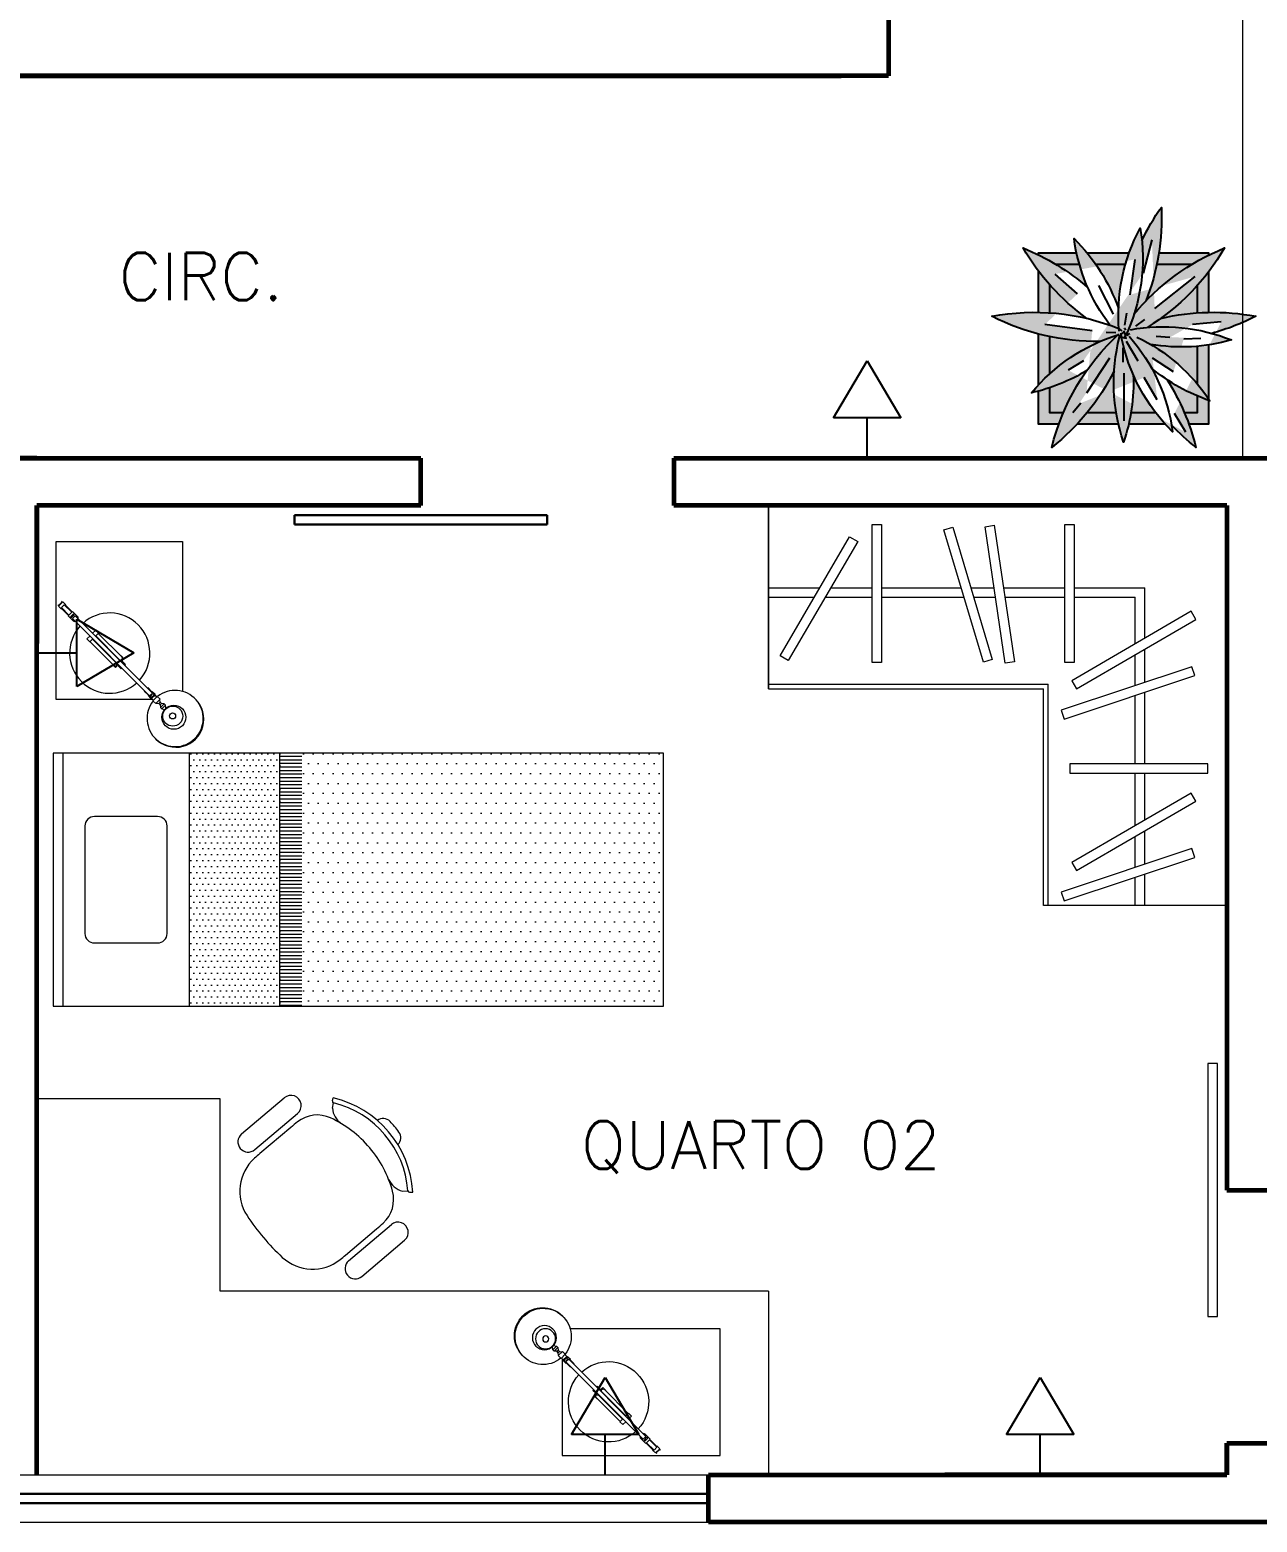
# Model space of a CAD drawing. Header units: millimetres. Extents: x 1127 to 14330, y -137 to 7568.
# Drawn here: x 12703.4 to 13091.7, y 6438 to 6910 of the extents above; entities that cross this region are included whole.
import ezdxf

# ---------------------------------------------------------------- set-up
doc = ezdxf.new("R2010")
doc.units = ezdxf.units.MM
doc.header["$LTSCALE"] = 0.01
for name, color, linetype, lineweight in [('0.05', 8, 'Continuous', 5), ('0.13', 6, 'Continuous', 13), ('0.60', 4, 'Continuous', 60)]:
    doc.layers.add(name, color=color, linetype=linetype, lineweight=lineweight)
doc.layers.add('HAC_MOB', color=61, linetype='Continuous')
doc.layers.add('mob', color=8, linetype='Continuous')
doc.styles.add('ROMANS', font='romans.shx')

# ---------------------------------------------------------------- blocks, each defined once
blk = doc.blocks.new('-Vaso com Planta 2')
at = {"layer": 'HAC_MOB'}
h = blk.add_hatch(color=69, dxfattribs=at)
h.set_gradient(color1=(63, 82, 30), color2=(145, 188, 73), rotation=45, one_color=1, tint=0.5099999904632568, name='SPHERICAL')
edge = h.paths.add_edge_path()
edge.add_arc((35.17119609457836, -32.06658941321052), 48.17220643455406, 170.1627773940563, 172.3063946179952)
edge.add_arc((-46.3090265244748, 8.763623879463239), 48.17220643455184, 314.462174300579, 336.3143918677477)
edge.add_arc((45.93201209779056, -12.68163727298383), 48.17220643455387, 177.5090622444841, 198.922110158707)
edge.add_arc((-45.20597666417257, -12.68163727298406), 48.17220643455172, 341.0778898412924, 363.7435936797584)
edge.add_arc((56.6569886128342, 17.52153105331422), 60.21525804319187, 206.7022053069532, 231.6493828859767)
edge.add_arc((-39.18070516357977, -44.06961487859235), 60.21525804318912, 13.80516256856533, 35.12211885423248)
edge.add_arc((35.15677788394805, 31.69849869685572), 48.17220643455393, 238.6173145365618, 257.383539200519)
edge.add_arc((-12.51499184563977, -45.97733645426956), 48.17220643455175, 39.5393188831023, 66.66289186499553)
edge.add_arc((7.642803073843993, 58.45956652900304), 60.21525804319206, 268.9772139295533, 297.1039283405261)
edge.add_arc((23.85566323785872, -54.30335277911422), 60.21525804318931, 79.2597080231102, 103.2620022773311)
edge.add_arc((-25.20598797252035, 53.12667812755967), 60.21525804319242, 305.8289068135727, 329.831201067791)
edge.add_arc((49.39737479117184, -32.97019214039187), 60.2152580431891, 111.9869807503836, 131.128396352974)
edge.add_arc((-34.30490056754627, 31.78012559021704), 48.17220643455414, 336.2594456596556, 352.3063946179897)
edge.add_arc((47.17532205150633, -9.05008770246127), 48.17220643455184, 134.4621743005791, 160.6985098594097)
edge.add_arc((-46.43460243089908, 5.264794322472198), 48.17220643455406, 1.912792926779838, 28.30639461799353)
edge.add_arc((43.48367959475934, 20.12533109373112), 48.17220643455185, 170.4621743005791, 174.4001101168414)
edge.add_arc((-58.75188738676377, -1.214703573215274), 60.21525804319263, 25.62381711756805, 35.28574652234347)
edge.add_arc((50.55593742131214, 30.88096967590195), 60.21525804318962, 177.4415262049289, 201.443820459147)
edge.add_arc((-48.79840971461044, -32.97019214039551), 60.21525804319187, 44.01072499540282, 68.01301924961848)
edge.add_arc((25.80495304908061, 53.12667812755285), 60.21525804318905, 210.1687989322036, 234.1710931864173)
edge.add_arc((-23.25669816129812, -54.30335277911718), 60.21525804319229, 76.73799772268002, 100.740291976889)
edge.add_arc((-7.043837997284754, 58.45956652900054), 60.21525804318911, 242.8960716594742, 254.7473519750315)
edge.add_arc((-10.07769631629401, -46.07311657539935), 48.17220643455386, 105.4183765805946, 111.9405243326792)
edge.add_arc((-14.87674037227794, 44.93843308575356), 48.17220643455182, 254.0963040152654, 279.6725455820065)
edge.add_arc((17.78780098129903, -43.98370265025528), 48.17220643455359, 120.6679289556755, 146.5172913213196)
edge.add_arc((-37.8135289159552, 28.22865854388033), 48.17220643455136, 288.6730710039049, 303.6900085778709)
edge.add_arc((39.77967024014367, -44.06961487859417), 60.21525804319248, 147.654529463977, 166.1948374314339)
edge.add_arc((-56.05802353626893, 17.52153105331422), 60.21525804318935, 308.3506171140198, 316.6199489180912)
edge = h.paths.add_edge_path(flags=16)
edge.add_line((-7.110420870164262, 25.00623330930898), (-4.777998805341895, 16.22998030387384))
edge.add_line((10.97299793326999, -6.900534029265145), (14.95183592270973, -9.368855089146791))
edge.add_line((-16.05565880742836, -25.68720067449954), (-13.03723025295255, -20.75055834588943))
edge.add_line((-25.38534776561494, 3.384137575692193), (-17.83927602997653, 2.698492871644021))
edge.add_line((-11.80241857157603, -0.7297310662906966), (-8.235184475928463, -0.4554731011326112))
edge.add_line((-20.03449679686798, -1.003989031448782), (-15.50685361570538, -1.141117805180784))
edge.add_line((-12.76282765709107, -9.78024203688392), (-7.274775390413424, -6.214889116369932))
edge.add_line((-8.509587071789952, -17.18520563422248), (-5.079554623521858, -11.28866042755931))
edge.add_line((11.65900477237244, -18.00797932084993), (13.71702424133321, -20.61342936331062))
edge.add_line((4.112933036734034, -6.214889116369932), (10.14979014568564, -15.4025290695422))
edge.add_line((8.64057586844774, 1.052945289542549), (21.12589467904093, 2.698492871644021))
edge.add_line((12.48221255995679, 10.78910117303099), (18.3818687204265, 16.00000146679918))
edge.add_line((-2.609930911320134, 19.83961214362398), (-1.23791793201292, 10.5148432078729))
edge.add_line((-18.38808122169939, 15.31435655390396), (-7.823580582136287, 6.949490496205954))
h = blk.add_hatch(color=35, dxfattribs=at)
h.set_gradient(color1=(160, 120, 75), color2=(204, 178, 147), rotation=45, one_color=1, tint=0.6899999976158142, name='CYLINDER')
h.paths.add_polyline_path([(9.960117023116936, -20.49530054719685), (2.328307163505997, -20.49530054719685, -0.01587286641628087), (1.73682000757492, -23.49530054719685), (12.57187971353028, -23.49530054719685, -0.01651859428475026)])
h.paths.add_polyline_path([(22.89886710469682, -14.88803472323457, -0.01625084435887932), (19.89886710469682, -13.99348781528533), (19.89886710469693, -20.49530054719685), (16.22803967884056, -20.49530054719685, -0.01339045075055758), (17.41059179099454, -23.49530054719685), (22.89886710469682, -23.49530054719685)])
h.paths.add_polyline_path([(22.89886710469682, 0.2089887507979711, -0.01279595414184617), (19.89886710469682, -0.4952144109668097), (19.89886710469682, -10.34163496375913, -0.02195398671515436), (22.89886710469682, -13.32124870606026)])
h.paths.add_polyline_path([(22.89886710469682, 16.90789544221525, -0.01970027835768532), (19.89886710469682, 13.23395511105559), (19.89886710469682, 5.781762395681653, -0.01246763892944076), (22.89886710469682, 5.904303232123084)])
h.paths.add_polyline_path([(22.89886710469682, 21.10111625507466), (22.89886710469671, 21.50469945280292), (12.75864254671444, 21.50469945280315, -0.01606090528611502), (12.00195134060436, 18.50469945280315), (18.15296990523029, 18.50469945280315, -0.02247120566660165)])
h.paths.add_polyline_path([(9.933323519344412, 21.50469945280315), (-1.082348306862855, 21.50469945280315, -0.01635879188078331), (-0.1175819641943008, 18.50469945280315), (7.662094170186265, 18.50469945280315, -0.01953518522282756)])
h.paths.add_polyline_path([(-8.924839792097714, 21.50469945280315), (-22.10113289530318, 21.50469945280315), (-22.10113289530318, 21.00325236374442, -0.02155091468457088), (-17.55400482866901, 18.50469945280315), (-8.373726047714285, 18.50469945280315, -0.01266576966333934)])
h.paths.add_polyline_path([(-19.10113289530318, 13.01033798586695, -0.01957534826432658), (-22.10113289530318, 16.64539209351688), (-22.10113289530318, 5.900816263601655, -0.01246939092386405), (-19.10113289530318, 5.768342540128515)])
h.paths.add_polyline_path([(-19.10113289530318, -3.048189847981575, -0.01568421552691119), (-22.10113289530318, -2.688971057725894), (-22.10113289530318, -16.97565890471014, -0.02585006117328036), (-19.10113289530318, -13.00357950297098)])
h.paths.add_polyline_path([(-19.10113289530318, -16.16061615102012, -0.01667556259200517), (-22.10113289530318, -17.30904104737328), (-22.10113289530318, -23.49530054719708), (-16.81162671443315, -23.49530054719685, -0.01339045075055683), (-15.62907460227916, -20.49530054719685), (-19.10113289530318, -20.49530054719685)])
h.paths.add_polyline_path([(-1.602271729889821, -20.49530054719685), (-8.040543223354916, -20.49530054719685, -0.02024978153322399), (-10.53301126832685, -23.49530054719685), (-1.010784573958631, -23.49530054719685, -0.01587286641628025)])
h = blk.add_hatch(color=254, dxfattribs=at)
h.set_gradient(color1=(223, 210, 179), rotation=45, one_color=1, tint=1, name='SPHERICAL')
h.paths.add_polyline_path([(-11.09243779171902, -11.85306749060214, -0.04729894319805524), (-19.10113289530318, -16.16061615102012), (-19.10113289530329, -20.49530054719685), (-15.62907460227905, -20.49530054719685, -0.04059053889072829)])
h.paths.add_polyline_path([(-2.194676813417914, -10.58800712011089, -0.0599137543070544), (-8.040543223354803, -20.49530054719685), (-1.602271729889708, -20.49530054719685, -0.05164524310535625)])
h.paths.add_polyline_path([(2.863441352557516, -9.536398918591203, -0.05712716609701645), (2.328307163505997, -20.49530054719685), (9.960117023116823, -20.49530054719685, -0.0543659337079944)])
h.paths.add_polyline_path([(19.89886710469682, -13.99348781528533, -0.05642075709359294), (10.07102099827068, -9.42650919671155, -0.05273247911833697), (16.22803967884056, -20.49530054719685), (19.89886710469693, -20.49530054719685)])
h.paths.add_polyline_path([(19.89886710469682, -0.4952144109668097, -0.05576286716593659), (6.567958524182131, -1.746097742743586, -0.08288366363922746), (19.89886710469682, -10.34163496375913)])
h.paths.add_polyline_path([(19.89886710469682, 13.23395511105559, -0.05538403219690463), (10.04202480021752, 4.30603805820806, -0.04145055704132513), (19.89886710469682, 5.781762395681653)])
h.paths.add_polyline_path([(18.15296990523052, 18.50469945280315), (12.00195134060436, 18.50469945280315, -0.03380162191990706), (9.790870797107686, 12.38619817647532, -0.04309850341385966)])
h.paths.add_polyline_path([(7.662094170186265, 18.50469945280315), (-0.1175819641943008, 18.50469945280315, -0.06133782136310196), (1.710761881023927, 6.872702294195733, -0.06812377146148993)])
h.paths.add_polyline_path([(-8.373726047714285, 18.50469945280315), (-17.55400482866901, 18.50469945280315, -0.06437011822700912), (-5.491008604834064, 8.866948181633234, -0.0418384264150445)])
h.paths.add_polyline_path([(-19.10113289530318, 13.01033798586695), (-19.10113289530318, 5.768342540128515, -0.04062204101917388), (-9.4430597236626, 4.306038058209651, -0.0541381432659002)])
h.paths.add_polyline_path([(-6.782988802164596, -2.54896164478896, -0.06424419705751833), (-19.10113289530318, -3.048189847981575), (-19.10113289530318, -13.00357950297098, -0.08444607220572138)])
for p, q in [((-7.110420870164035, 25.00623330930898), (-4.777998805341667, 16.22998030387384)), ((-2.609930911319907, 19.83961214362398), (-1.237917932012692, 10.5148432078729)), ((12.48221255995702, 10.78910117303099), (18.38186872042672, 16.00000146679918)), ((-18.38808122169917, 15.31435655390396), (-7.82358058213606, 6.949490496205954)), ((3.015322303839639, 5.441071896683752), (6.856958995348691, 12.98316447660136)), ((-5.10670400190304, 4.048782289706423), (-2.817158958884988, 2.268964214798416)), ((-0.4004173378951918, 5.701470561791666), (0.1083707212357012, 2.523223820443945)), ((-25.38534776561471, 3.384137575692193), (-17.8392760299763, 2.698492871644021)), ((2.39791541480497, 0.4891459310431401), (4.941854312664077, 0.6162759427131732)), ((8.640575868447968, 1.052945289542549), (21.12589467904115, 2.698492871644021)), ((-20.03449679686776, -1.003989031448782), (-15.50685361570515, -1.141117805180784)), ((-11.8024185715758, -0.7297310662906966), (-8.235184475928236, -0.4554731011326112)), ((-3.453143595987513, -7.011516194751721), (-0.4004173378951918, -1.799191564003422)), ((0.5154008889813895, -7.214923879268326), (0.5154008889813895, -3.451879877857891)), ((-12.76282765709084, -9.78024203688392), (-7.274775390413197, -6.214889116369932)), ((4.112933036734262, -6.214889116369932), (10.14979014568587, -15.4025290695422)), ((10.97299793327022, -6.900534029265145), (14.95183592270996, -9.368855089146791)), ((-8.509587071789724, -17.18520563422248), (-5.079554623521631, -11.28866042755931)), ((0.3404687623636846, -10.0984094708208), (0.3404687623636846, -22.71427336192801)), ((11.65900477237267, -18.00797932084993), (13.71702424133343, -20.61342936331039)), ((-16.05565880742813, -25.68720067449954), (-13.03723025295233, -20.75055834588943))]:
    blk.add_line(p, q)
for points in [[(-4.458629200840733, 24.82602254502103, 0.04218311379609217), (-9.599297155500494, 33.56891577218653, 0.1051143564346182), (-5.491008604831904, 8.866948181627322)], [(1.545897574823584, 0.9714166341991586, 0.1468633893171158), (-4.022614730745431, 28.10740301971441, 0.1531506094249429), (-0.07117403975530578, -0.4546639900656828, 0.09269404503077638)], [(3.974161521346332, 2.535042612594452, 0.130259398450341), (13.43366676322569, 25.33104333157985, 0.1149803262768658), (1.710761881023359, 6.872702294194141)], [(-2.37715822745497, 5.382704902389378, 0.1247770415179055), (-26.2540639317217, 22.86554708126914, 0.1232053462817831), (-5.868821585527485, 1.914869903239151)], [(10.04202480021775, 4.306038058208287, 0.1051143564346185), (26.85302900828253, 22.86554708126937, 0.08371492654709761), (9.790870797114394, 12.38619817648123)], [(-9.44305972366783, 4.306038058210788, 0.1051143564345778), (-34.47826732211138, 4.857053632412089, 0.05175710699498946), (-22.88501539090851, 0.3653809336108225)], [(6.567958524182473, -1.746097742743586, 0.123345830469003), (35.07723239867266, 4.857053632412089, 0.1424529136769), (1.601693398973794, 1.648752879367294)], [(-1.475878196248459, 1.324881249434384, 0.1415494461737968), (-28.07694894483961, -1.389916403667485, 0.1120630032884884), (-6.782988802166642, -2.548961644789415, 0.1120630032884884)], [(0.2436736308266063, 1.811857302493308, 0.00301331346603542), (-0.171981338274577, 1.216884864229996)], [(1.645850120964838, 1.736980389233622, 0.005470489169047021), (0.8534186641426231, 1.041914065382116)], [(2.863441352557516, -9.536398918591203, 0.1092845718478504), (19.29510166536193, -29.70099222671047, 0.147252160642847), (1.645525251426648, 0.1920639339953141, 0.1104440187468232)], [(10.07102099827466, -9.426509196713823, 0.0820665987128376), (24.63483072312727, -15.310544057897, 0.1454935536075506), (1.849022847736251, 0.003491666389209058)], [(-3.156491991007329, -0.6028535960535919, 0.1349654770065821), (-22.39034116503046, -17.4078044256878, 0.09217729040475683), (-7.017438816978824, -8.814050690040176)], [(-1.122259720969964, -0.3909435991463397, 0.1468633893171154), (-12.56737123619371, -25.61750715457788, 0.151657340801484), (0.9711483900936173, -0.4638640138323353, 0.09298911204818722)], [(-2.194676813418141, -10.58800712011725, 0.09370487310911767), (0.3630177168081445, -28.30304002303296, 0.1468633893171259), (1.432338400455137, -0.6222409072615847)], [(-11.09243779171777, -11.85306749060032, 0.0810742921813098), (-18.69613658880064, -29.7009922267107, 0.03609743309921566), (-12.29273981998153, -23.83638526799928)]]:
    blk.add_lwpolyline(points, format="xyb")
for points in [[(-22.10113289530318, 21.00325236374442), (-22.10113289530318, 21.50469945280315), (-8.924839792097828, 21.50469945280315)], [(-1.082348306862855, 21.50469945280315), (9.933323519344412, 21.50469945280315)], [(12.75864254671444, 21.50469945280315), (22.89886710469682, 21.50469945280315), (22.89886710469682, 21.10111625507466)], [(-22.10113289530318, 5.900816263601655), (-22.10113289530318, 16.6453920935171)], [(-17.55400482866912, 18.50469945280315), (-8.373726047714399, 18.50469945280315)], [(-0.1175819641943008, 18.50469945280315), (7.662094170186151, 18.50469945280315)], [(12.00195134060436, 18.50469945280315), (18.15296990523018, 18.50469945280315)], [(22.89886710469682, 16.90789544221525), (22.89886710469682, 5.904303232122857)], [(-19.10113289530318, 5.768342540128515), (-19.10113289530318, 13.01033798586695)], [(19.89886710469682, 13.23395511105559), (19.89886710469682, 5.781762395681653)], [(-1.236075637788986, 0.2506657653591446), (-0.6269947165413896, 0.07161867076138151), (-0.8777927429374586, -0.2148562211311855)], [(0.1253990131980345, -0.1074282149891133), (-0.1253990131980345, 0.1074282149891133), (0.1970555921683399, 0.8594250933722378), (0.6628230060265423, 0.3580937715012169), (1.164419058818794, 0.143237550369804), (0.9136210324226113, -0.6445688722408249), (-0.304540460623798, -0.8952346375997422), (0.01791414474257635, -0.286475100739608)], [(22.89886710469682, 0.2089887507979711), (22.89886710469682, -13.32124870606026)], [(-22.10113289530318, -16.97565890471014), (-22.10113289530318, -2.688971057725894)], [(-19.10113289530318, -13.00357950297098), (-19.10113289530318, -3.048189847981575)], [(1.128590769333641, -0.7878064226106289), (1.451045025251119, -0.4297126511096394), (1.415216735765966, -0.1074282149891133)], [(19.89886710469682, -0.4952144109670371), (19.89886710469682, -10.34163496375913)], [(19.89886710469682, -13.99348781528533), (19.89886710469682, -20.49530054719685), (16.22803967884056, -20.49530054719685)], [(22.89886710469682, -14.88803472323457), (22.89886710469682, -23.49530054719685), (17.41059179099454, -23.49530054719685)], [(-16.81162671443315, -23.49530054719685), (-22.10113289530318, -23.49530054719685), (-22.10113289530318, -17.30904104737306)], [(-15.62907460227905, -20.49530054719685), (-19.10113289530318, -20.49530054719685), (-19.10113289530318, -16.16061615102012)], [(-1.010784573958631, -23.49530054719685), (-10.53301126832685, -23.49530054719685)], [(-1.602271729889708, -20.49530054719685), (-8.040543223354916, -20.49530054719685)], [(12.57187971353028, -23.49530054719685), (1.73682000757492, -23.49530054719685)], [(9.960117023116936, -20.49530054719685), (2.328307163505997, -20.49530054719685)]]:
    blk.add_lwpolyline(points)
blk = doc.blocks.new('1')
at = {"layer": '0.05'}
for p, q in [((4347.711332340651, -74.5264461824272), (4347.519265311303, -74.33437915307876)), ((4344.323653046994, -84.09009468285967), (4344.461318791305, -85.0153606925769)), ((4345.627888281305, -83.84879120257574), (4344.461318791305, -85.0153606925769)), ((4345.627888281305, -83.84879120257574), (4344.702622271588, -83.711125458266)), ((4346.076901087358, -84.2978040086291), (4344.910331597358, -85.46437349863004)), ((4346.076901087358, -84.2978040086291), (4345.627888281305, -83.84879120257574)), ((4346.137057396745, -85.13567331134891), (4346.076901087358, -84.2978040086291)), ((4335.138973771156, -87.09880475192449), (4334.946906741808, -86.90673772257605)), ((4344.461318791305, -85.0153606925769), (4344.910331597358, -85.46437349863004)), ((4344.910331597358, -85.46437349863004), (4345.748200900078, -85.52452980801672)), ((4346.137057396745, -85.13567331134891), (4345.748200900078, -85.52452980801672)), ((4345.748200900078, -85.52452980801672), (4346.197213706131, -85.97354261407008)), ((4346.586070202799, -85.58468611740227), (4346.137057396745, -85.13567331134891)), ((4346.586070202799, -85.58468611740227), (4346.197213706131, -85.97354261407008)), ((4346.197213706131, -85.97354261407008), (4346.277972723764, -86.77533455379648)), ((4347.409501456081, -85.64380582147919), (4346.586070202799, -85.58468611740227)), ((4347.17741436506, -87.68741879146455), (4347.858918789773, -88.36892321617734)), ((4347.855250128159, -88.14074815153708), (4348.753275740266, -87.24272253943059)), ((4347.971171991287, -88.256670014664), (4347.855250128159, -88.14074815153708)), ((4348.067239416941, -88.35273744031883), (4348.965265029048, -87.45471182821211)), ((4348.437280971842, -88.72277899521896), (4348.067239416941, -88.35273744031883)), ((4348.299946380193, -86.56488677633115), (4348.981450804907, -87.24639120104393)), ((4348.437280971842, -88.72277899521896), (4349.335306583948, -87.82475338311224)), ((4348.597632278769, -88.88313030214613), (4349.495657890875, -87.98510469003963)), ((4373.033439647727, -113.3189376711009), (4348.597632278769, -88.88313030214613)), ((4348.869197603393, -87.35864440255727), (4348.753275740266, -87.24272253943059)), ((4348.770579427342, -89.28058385374561), (4350.070845264858, -90.58084969126185)), ((4349.335306583948, -87.82475338311224), (4348.965265029048, -87.45471182821211)), ((4373.931465259834, -112.4209120589942), (4349.495657890875, -87.98510469003963)), ((4349.893111442475, -88.15805183861221), (4351.193377279991, -89.45831767612844)), ((4367.582870350037, -105.9238703898204), (4360.02001960241, -98.3610196421937)), ((4368.360583343372, -105.1461573964862), (4360.797732595744, -97.5833066488592)), ((4365.758684985219, -107.7480557546401), (4358.19583423759, -100.1852050070133)), ((4366.536397978552, -106.9703427613058), (4358.973547230925, -99.40749201367885)), ((4371.990382720458, -112.5003871468587), (4372.223211475305, -112.7332159017058)), ((4373.931465259834, -112.4209120589942), (4373.033439647727, -113.3189376711009)), ((4373.096796666797, -111.3939732005206), (4373.329625421643, -111.6268019553677)), ((4374.240936326612, -112.7303831257725), (4373.342910714506, -113.6284087378792)), ((4374.502796537413, -112.9922433365732), (4373.604770925306, -113.8902689486799)), ((4374.502796537413, -112.9922433365732), (4374.240936326612, -112.7303831257725)), ((4373.604770925306, -113.8902689486799), (4373.342910714506, -113.6284087378792)), ((4374.034454907742, -114.5444593341422), (4376.1463891361, -116.6563935624999)), ((4376.48523173532, -116.7707297586931), (4374.146708109255, -114.4322061326288)), ((4377.383257347425, -115.8727041465845), (4375.044733721362, -113.5341805205221)), ((4375.14086885408, -113.4380453878039), (4377.252803082439, -115.5499796161619)), ((4376.485231735318, -116.770729758691), (4377.383257347426, -115.8727041465863)), ((4377.058049773668, -117.5680542000682), (4377.387882720459, -117.8978871468585)), ((4377.28848295161, -117.5739809749825), (4377.170302975182, -117.4558009985549)), ((4377.28848295161, -117.5739809749825), (4378.186508563716, -116.6759553628758)), ((4378.186508563716, -116.6759553628758), (4378.068328587288, -116.5577753864482)), ((4378.164463720007, -116.4616402537299), (4378.494296666797, -116.7914732005202))]:
    blk.add_line(p, q, dxfattribs=at)
for points in [[(4348.525432348297, -86.79037274443453), (4379.073925837614, -86.79037274443453), (4379.073925837614, -136.7903727444345), (4339.073925837614, -136.7903727444345), (4339.073925837614, -89.38606296726675)], [(4349.780858240962, -88.27030504012555), (4350.002980044728, -88.04818323635868), (4349.09131940716, -87.13652259879063), (4347.732932118724, -88.4949098872271), (4348.644592756292, -89.40657052479514), (4348.882832628855, -89.16833065223227)], [(4357.392402580007, -97.67790060338302), (4357.154162707444, -97.91614047594612), (4358.065823345012, -98.8278011135144), (4358.304063217575, -98.5895612409513)], [(4358.561310316389, -100.5506810858114), (4358.518649707145, -100.5933416950559), (4357.606989069578, -99.68168105748964), (4358.501586051846, -98.78708407522163)], [(4359.202088829682, -97.69153562884458), (4359.424210633449, -97.46941382507771), (4358.51254999588, -96.55775318750966), (4358.290428192114, -96.77987499127653)], [(4361.163208674542, -97.94878272765754), (4361.205869283786, -97.90612211841312), (4360.29420864622, -96.9944614808469), (4359.399611663952, -97.8890584631149)], [(4360.311272301518, -98.80071910068114), (4360.385495681207, -98.7264957209918)], [(4359.413246689413, -99.69874471278786), (4359.339023309723, -99.77296809247719)], [(4367.52228199581, -107.8077800191845), (4366.627685013542, -108.7023770014528), (4365.716024375974, -107.7907163638845), (4366.610621358242, -106.8961193816165)], [(4368.420307607917, -106.909754407078), (4369.314904590185, -106.0151574248098), (4368.403243952616, -105.1034967872417), (4367.508646970348, -105.9980937695098)], [(4372.335464676818, -112.6209627001924), (4372.097224804255, -112.8592025727553), (4373.908468236692, -114.6704460051917), (4375.266855525128, -113.3120587167552), (4373.455612092692, -111.5008152843188), (4373.233490288925, -111.7229370880857)], [(4376.258642337613, -116.5441403609866), (4376.020402465051, -116.7823802335497), (4376.932063102619, -117.694040871118), (4378.290450391055, -116.3356535826815), (4377.378789753487, -115.4239929451132), (4377.15666794972, -115.6461147488801)]]:
    blk.add_lwpolyline(points, dxfattribs=at)
blk.add_lwpolyline([(4348.423771714931, -86.45285683776615), (4347.512111077363, -85.5411962001981), (4346.153723788927, -86.89958348863365), (4347.065384426495, -87.8112441262017)], close=True, dxfattribs=at)
for centre, radius in [((4341.825732669026, -81.21320508029817), 3.809999999999993), ((4342.177939070561, -81.56541148183214), 3.17500000000023), ((4342.227400970507, -81.61487338177903), 0.9524999999996435)]:
    blk.add_circle(centre, radius, dxfattribs=at)
for centre, radius, start, end in [((4341.233086026556, -80.62055843782719), 8.889999999999489, 45, 225), ((4341.425153055904, -80.81262546717562), 8.889999999999489, 321.202661821661, 308.7973381783401), ((4362.107090166338, -101.4945625776063), 12.69999999999948, 317.8659839825949, 132.1340160174171), ((4362.107090166338, -101.4945625776063), 12.69999999999948, 137.8659839825949, 312.134016017417), ((4360.408876099076, -97.97216314552702), 0.549926131403566, 45, 225), ((4358.584690734258, -99.79634851034552), 0.549926131403566, 45, 225)]:
    blk.add_arc(centre, radius, start, end, dxfattribs=at)

msp = doc.modelspace()

# ---------------------------------------------------------------- hatches: boundary and pattern name
at = {"layer": '0.05'}
h = msp.add_hatch(dxfattribs=at)
h.set_pattern_fill('DOTS', color=256, scale=30, angle=-5.088887490341627e-14, style=0)
h.set_pattern_definition([(180, (16296.21885652871, 19093.54579038436), (-0.9375000000000007, 1.875), [0, -1.875])])
h.paths.add_polyline_path([(12753.83362617518, 6681.21829344226), (12782.49496688676, 6681.21829344226), (12782.49496688676, 6601.218293442289), (12753.83362617518, 6601.218293442289)])
h = msp.add_hatch(dxfattribs=at)
h.set_pattern_fill('LINE', color=256, scale=9, angle=-5.088887490341627e-14, style=0)
h.set_pattern_definition([(180, (16289.96065694792, 19093.54579038436), (-3.444250871116035e-16, 1.125), [])])
h.paths.add_polyline_path([(12782.49496688676, 6601.218293442289), (12782.49496688676, 6681.21829344226), (12789.49496688675, 6681.21829344226), (12789.49496688675, 6601.218293442289)])
h = msp.add_hatch(dxfattribs=at)
h.set_pattern_fill('DOTS', color=256, scale=50, angle=-5.088887490341627e-14, style=0)
h.set_pattern_definition([(180, (16296.21885652871, 19093.54579038436), (-1.562500000000001, 3.125), [0, -3.125])])
h.paths.add_polyline_path([(12903.83362617518, 6681.21829344226), (12903.83362617518, 6601.218293442289), (12789.49496688675, 6601.218293442289), (12789.49496688675, 6681.21829344226)])

# ---------------------------------------------------------------- linework, layer by layer
at = {"color": 7}
for p, q in [((12957.60909773243, 6787.24068695092), (12968.25525930262, 6805.309756651453)), ((12968.25525930262, 6805.309756651453), (12978.90142141131, 6787.2406872682)), ((12978.90142141131, 6787.2406872682), (12957.60909773243, 6787.24068695092)), ((12968.25525976099, 6774.549144089688), (12968.25525957187, 6787.240687109563)), ((12718.28238521229, 6723.583479715088), (12736.35145491282, 6712.937318144896)), ((12718.28238552957, 6702.291156036204), (12718.28238521229, 6723.583479715088)), ((12705.59084235106, 6712.937317686529), (12718.28238537093, 6712.937317875648)), ((12736.35145491282, 6712.937318144896), (12718.28238552957, 6702.291156036204)), ((12874.74096172788, 6465.740686950949), (12885.38712329807, 6483.809756651483)), ((12885.38712329807, 6483.809756651483), (12896.03328540676, 6465.74068726823)), ((13012.36376216819, 6465.740686950886), (13023.00992373838, 6483.80975665142)), ((13023.00992373838, 6483.80975665142), (13033.65608584707, 6465.740687268167)), ((12896.03328540676, 6465.74068726823), (12874.74096172788, 6465.740686950949)), ((12885.38712375644, 6453.049144089717), (12885.38712356732, 6465.740687109592)), ((13033.65608584707, 6465.740687268167), (13012.36376216819, 6465.740686950886)), ((13023.00992419675, 6453.049144089654), (13023.00992400763, 6465.740687109529))]:
    msp.add_line(p, q, dxfattribs=at)
at = {"color": 7, "lineweight": 30}
for p, q in [((12787.09084235135, 6756.549144089731), (12787.09084235135, 6753.549144089702)), ((12787.09084235135, 6756.549144089731), (12867.09084235132, 6756.549144089731)), ((12867.09084235132, 6753.549144089702), (12787.09084235135, 6753.549144089702)), ((12867.09084235132, 6753.549144089702), (12867.09084235132, 6756.549144089702)), ((12478.09084235108, 6447.049144089702), (12918.09084235108, 6447.049144089702)), ((12478.09084235108, 6444.049144089717), (12918.09084235108, 6444.049144089717))]:
    msp.add_line(p, q, dxfattribs=at)
at = {"layer": '0.05'}
for p, q in [((12937.0908423513, 6759.549144089746), (12937.0908423513, 6701.549144089746)), ((12937.0908423513, 6701.549144089746), (12937.0908423513, 6759.549144089746)), ((12940.77179235558, 6712.015005011752), (12962.7428310964, 6749.698687430384)), ((12962.7428310964, 6749.698687430384), (12965.29636498056, 6748.209878792448)), ((12969.85411506915, 6709.890741483847), (12969.85411506915, 6753.511682142867)), ((12969.85411506915, 6753.511682142867), (12972.80997136772, 6753.511682142867)), ((12972.80997136772, 6753.511682142867), (12972.80997136772, 6709.890741483847)), ((12992.53137534116, 6751.821748274597), (12995.36270300804, 6752.670671180807)), ((13005.05932392049, 6710.038534320047), (12992.53137534116, 6751.821748274597)), ((12995.36270300804, 6752.670671180807), (13007.89065158734, 6710.887457226272)), ((13005.59349678816, 6752.863425376563), (13008.51747311986, 6753.296379033753)), ((13011.98279446743, 6709.712952156173), (13005.59349678816, 6752.863425376563)), ((13008.51747311986, 6753.296379033753), (13014.90677079911, 6710.145905813362)), ((13030.87582972828, 6709.890741483847), (13030.87582972828, 6753.511682142867)), ((13030.87582972828, 6753.511682142867), (13033.83168602682, 6753.511682142867)), ((13033.83168602682, 6753.511682142867), (13033.83168602682, 6709.890741483847)), ((12965.29636498056, 6748.209878792448), (12943.32532623972, 6710.526196373816)), ((12937.0908423513, 6733.549144089717), (12953.32702511325, 6733.549144089717)), ((12937.0908423513, 6730.549144089731), (12951.57790952818, 6730.549144089731)), ((12954.9994762096, 6730.549144089731), (12969.85411506915, 6730.549144089731)), ((12956.74859179469, 6733.549144089717), (12969.85411506915, 6733.549144089717)), ((12972.80997136772, 6733.549144089717), (12998.01008853654, 6733.549144089717)), ((12972.80997136772, 6730.549144089731), (12998.90958482178, 6730.549144089731)), ((13001.09595053694, 6733.549144089717), (13008.45336560054, 6733.549144089717)), ((13001.99544682221, 6730.549144089731), (13008.89757609481, 6730.549144089731)), ((13011.44144945162, 6733.549144089717), (13030.87582972828, 6733.549144089717)), ((13011.8856599459, 6730.549144089731), (13030.87582972828, 6730.549144089731)), ((13033.83168602682, 6733.549144089717), (13056.09084235097, 6733.549144089717)), ((13033.83168602682, 6730.549144089731), (13053.090842351, 6730.549144089731)), ((13053.090842351, 6715.799827579292), (13053.090842351, 6730.549144089731)), ((13056.09084235097, 6717.573173114157), (13056.09084235097, 6733.549144089717)), ((13070.75157705371, 6726.120946300012), (13033.06789463508, 6704.149907559186)), ((13072.24038569165, 6723.567412415869), (13070.75157705371, 6726.120946300012)), ((13034.55670327302, 6701.596373675042), (13072.24038569165, 6723.567412415869)), ((12943.32532623972, 6710.526196373816), (12940.77179235558, 6712.015005011752)), ((13053.090842351, 6702.605640703798), (13053.090842351, 6712.402490847628)), ((13053.090842351, 6702.605640703754), (13053.090842351, 6712.402490847657)), ((13056.09084235097, 6703.605135358928), (13056.09084235097, 6714.15160643273)), ((13056.09084235097, 6703.605135358899), (13056.09084235097, 6714.151606432744)), ((12972.80997136772, 6709.890741483847), (12969.85411506915, 6709.890741483847)), ((13007.89065158734, 6710.887457226272), (13005.05932392049, 6710.038534320047)), ((13014.90677079911, 6710.145905813362), (13011.98279446743, 6709.712952156173)), ((13071.04074122413, 6708.585916698386), (13029.65619250434, 6694.798038281617)), ((13033.83168602682, 6709.890741483847), (13030.87582972828, 6709.890741483847)), ((13071.97503990377, 6705.781603514188), (13071.04074122413, 6708.585916698386)), ((12937.0908423513, 6703.049144089717), (13025.59084235098, 6703.049144089717)), ((13025.59084235098, 6633.049144089629), (13025.59084235098, 6703.049144089717)), ((13030.59049118396, 6691.993725097418), (13071.97503990377, 6705.781603514188)), ((13033.06789463508, 6704.149907559186), (13034.55670327302, 6701.596373675042)), ((12937.0908423513, 6701.549144089746), (13024.090842351, 6701.549144089746)), ((12937.0908423513, 6701.549144089746), (13024.090842351, 6701.549144089746)), ((13024.090842351, 6633.049144089629), (13024.090842351, 6701.549144089746)), ((13024.090842351, 6633.049144089629), (13024.090842351, 6701.549144089746)), ((13053.090842351, 6677.905830704171), (13053.090842351, 6699.490052007401)), ((13056.09084235097, 6677.905830704171), (13056.09084235097, 6700.489546662531)), ((13029.65619250434, 6694.798038281617), (13030.59049118396, 6691.993725097418)), ((12713.83362617518, 6681.21829344226), (12713.83362617518, 6601.218293442289)), ((12753.83362617518, 6681.21829344226), (12753.83362617518, 6601.218293442289)), ((12782.49496688676, 6601.218293442289), (12782.49496688676, 6681.21829344226)), ((13032.43243974511, 6677.905830704171), (13032.43243974511, 6674.949974405623)), ((13076.05338040413, 6677.905830704171), (13032.43243974511, 6677.905830704171)), ((13032.43243974511, 6674.949974405623), (13076.05338040413, 6674.949974405623)), ((13053.090842351, 6658.32476930978), (13053.090842351, 6674.949974405623)), ((13053.090842351, 6667.198918295879), (13053.090842351, 6674.949974405623)), ((13056.09084235097, 6660.073884894882), (13056.09084235097, 6674.949974405623)), ((13056.09084235097, 6667.198918295879), (13056.09084235097, 6674.949974405623)), ((13076.05338040413, 6674.949974405623), (13076.05338040413, 6677.905830704171)), ((13070.75157705371, 6668.621658080752), (13033.06789463508, 6646.650619339925)), ((13072.24038569165, 6666.068124196609), (13070.75157705371, 6668.621658080752)), ((13034.55670327302, 6644.097085455782), (13072.24038569165, 6666.068124196609)), ((13053.090842351, 6645.106352484494), (13053.090842351, 6654.903202628397)), ((13053.090842351, 6645.106352484523), (13053.090842351, 6654.903202628353)), ((13056.09084235097, 6646.105847139639), (13056.09084235097, 6656.652318213484)), ((13056.09084235097, 6646.105847139639), (13056.09084235097, 6656.652318213455)), ((13071.04074122413, 6651.086628479126), (13029.65619250434, 6637.298750062357)), ((13071.97503990377, 6648.282315294928), (13071.04074122413, 6651.086628479126)), ((13030.59049118396, 6634.494436878158), (13071.97503990377, 6648.282315294928)), ((13033.06789463508, 6646.650619339925), (13034.55670327302, 6644.097085455782)), ((13053.090842351, 6633.049144089629), (13053.09084235098, 6641.990763788141)), ((13056.09084235097, 6633.049144089629), (13056.09084235097, 6642.990258443257)), ((13029.65619250434, 6637.298750062357), (13030.59049118396, 6634.494436878158)), ((13082.09084235101, 6633.049144089629), (13024.090842351, 6633.049144089629)), ((12763.59084235106, 6571.940222328616), (12705.59084235106, 6571.940222328616)), ((12763.59084235106, 6511.049144089746), (12763.59084235106, 6571.940222328616)), ((12770.38338311232, 6560.817338227964), (12783.91129707215, 6572.248901662082)), ((12799.13654030567, 6569.009922081372), (12799.51207766765, 6570.645522042832)), ((12799.1366618147, 6571.244794066122), (12799.3613293361, 6572.223301736827)), ((12774.5787702563, 6555.852589824237), (12788.10668421612, 6567.284153258355)), ((12821.32779592933, 6542.749174943179), (12823.00312235368, 6542.84662706485)), ((12823.53137792996, 6542.376509987254), (12824.53365219984, 6542.434811314466)), ((12804.25847088369, 6520.730146708287), (12817.78638484349, 6532.161710142405)), ((12808.45385802763, 6515.765398304575), (12821.98177198746, 6527.196961738679)), ((12927.16321718718, 6511.049144089746), (12763.59084235106, 6511.049144089746)), ((12937.0908423513, 6511.049144089731), (12763.59084235106, 6511.049144089746)), ((12937.0908423513, 6511.049144089746), (12937.0908423513, 6453.049144089717))]:
    msp.add_line(p, q, dxfattribs=at)
msp.add_lwpolyline([(12710.8336261752, 6681.21829344226), (12710.8336261752, 6601.218293442289), (12903.83362617518, 6601.218293442289), (12903.83362617518, 6681.21829344226)], close=True, dxfattribs=at)
for points in [[(12746.83362617518, 6658.21829344226, 0.4142135623730951), (12743.83362617518, 6661.21829344226), (12723.83362617518, 6661.21829344226, 0.4142135623730951), (12720.8336261752, 6658.21829344226), (12720.8336261752, 6624.218293442289, 0.4142135623730826), (12723.83362617518, 6621.21829344226), (12743.83362617518, 6621.21829344226, 0.4142135623730951), (12746.83362617518, 6624.218293442289)], [(12803.2857493052, 6522.515739772818), (12813.06804299014, 6530.782122241129, 0.0073855214687184), (12815.18456252835, 6532.624923850497, 0.2837660166108114), (12818.15473624796, 6542.701040854619, 0.1092477311703896), (12810.92113909445, 6556.461753237338, 0.1092477311703896), (12798.55980269177, 6565.889345474949, 0.2837660166108114), (12788.12941495291, 6564.641516390984, 0.0073855214687184), (12785.95938759838, 6562.86203500368), (12776.17709391347, 6554.595652535383, 0.0075455672226521), (12774.47042781579, 6553.108739624033, 0.3710314442622852), (12772.13117295556, 6534.995644116891, 0.0298756843305805), (12777.31361143844, 6528.062209493626, 0.0298756843305805), (12783.28546002839, 6521.795854195429, 0.3710314442622852), (12801.53498973876, 6521.081006307897, 0.0075455672226522)]]:
    msp.add_lwpolyline(points, format="xyb", close=True, dxfattribs=at)
for centre, radius, start, end in [((12786.00899064413, 6569.766527460219), 3.250000000000241, 310.19898643165, 130.19898643165), ((12799.62398171909, 6571.132904340207), 0.5, 167.0688840774084, 256.1593890651887), ((12792.08849715308, 6540.547507949843), 32.5, 3.329088785857185, 77.0688840774081), ((12792.08849715308, 6540.547507949843), 31, 4.238583798021356, 76.15938906518873), ((12805.74300660193, 6569.534444515855), 6.62725589579183, 184.5394937055529, 235.9386185401815), ((12815.19166242059, 6562.688956742175), 3, 43.78230813024869, 126.8270779393277), ((12792.08849715308, 6540.547507949843), 35, 36.61566473327104, 43.78230813024869), ((12772.48107668431, 6558.334964026115), 3.250000000000241, 130.19898643165, 310.19898643165), ((12817.77343912456, 6559.633726955275), 3, 313.5708949245683, 36.61566473327104), ((12822.94695244452, 6549.175593299253), 6.62725589579183, 204.4593543229919, 255.8584791580742), ((12823.50234249356, 6542.875666218722), 0.5, 184.2385837980214, 273.3290887863531), ((12819.88407841549, 6529.679335940542), 3.250000000000241, 310.19898643165, 130.19898643165), ((12806.35616445568, 6518.247772506424), 3.250000000000241, 130.19898643165, 310.19898643165)]:
    msp.add_arc(centre, radius, start, end, dxfattribs=at)
at = {"layer": '0.13'}
for p, q in [((13087.09084235101, 6774.549144089688), (13087.09084235101, 6919.549144089746)), ((13082.09084235101, 6603.049144089717), (13082.09084235101, 6543.049144089629)), ((12478.09084235108, 6453.049144089717), (12918.09084235108, 6453.049144089717)), ((12478.09084235108, 6438.049144089717), (12918.09084235108, 6438.049144089717))]:
    msp.add_line(p, q, dxfattribs=at)
msp.add_lwpolyline([(13079.090842351, 6583.049144089629), (13076.09084235101, 6583.049144089629), (13076.09084235101, 6503.049144089629), (13079.090842351, 6503.049144089629)], close=True, dxfattribs=at)
at = {"layer": '0.60'}
for p, q in [((12975.09084235088, 7028.659833083002), (12975.09084235085, 6895.438455098192)), ((12975.09084235085, 6895.438455098192), (12594.09084235094, 6895.438455098134)), ((12960.09084235094, 6895.438455098134), (12692.59084235111, 6895.438455098105)), ((12699.09084235139, 6895.438455098105), (12960.09084235094, 6895.438455098134)), ((12705.59084235106, 6774.549144089688), (12569.0908423509, 6774.549144089688)), ((12690.59084235114, 6774.549144089688), (12827.0908423513, 6774.549144089688)), ((12827.0908423513, 6759.549144089731), (12827.0908423513, 6774.549144089629)), ((12907.0908423513, 6774.549144089688), (12907.0908423513, 6759.549144089746)), ((12907.0908423513, 6774.549144089688), (13097.09084235101, 6774.549144089688)), ((12705.59084235106, 6453.049144089629), (12705.59084235106, 6759.549144089702)), ((12705.59084235106, 6453.049144089717), (12705.59084235106, 6759.549144089702)), ((12705.59084235117, 6453.049144089731), (12705.59084235106, 6759.549144089717)), ((12827.0908423513, 6759.549144089731), (12705.59084235106, 6759.549144089702)), ((12705.59084235106, 6759.549144089702), (12705.59084235106, 6715.938455097494)), ((13082.09084235101, 6759.549144089775), (12907.0908423513, 6759.549144089746)), ((13082.09084235101, 6759.549144089775), (13082.09084235101, 6669.549144089775)), ((13082.09084235101, 6669.549144089775), (13082.09084235101, 6543.049144089629)), ((13082.09084235101, 6543.049144089629), (13097.09084235101, 6543.049144089629)), ((13082.09084235101, 6463.049144089629), (13082.09084235101, 6453.049144089702)), ((13082.09084235101, 6453.049144089629), (13082.09084235101, 6463.049144089629)), ((13082.09084235101, 6463.049144089629), (13097.09084235101, 6463.049144089629)), ((12918.09084235108, 6453.049144089717), (13082.09084235101, 6453.049144089717)), ((12918.09084235108, 6438.049144089717), (12918.09084235108, 6453.049144089717)), ((13082.09084235101, 6453.049144089702), (12992.84084237053, 6453.049144089629)), ((13097.09084235101, 6438.049144089717), (12918.09084235108, 6438.049144089717))]:
    msp.add_line(p, q, dxfattribs=at)

# ---------------------------------------------------------------- block references
at = {"layer": '0.05', "xscale": -1, "rotation": 90}
msp.add_blockref('1', (12784.99308335202, 10838.2168724299), dxfattribs=at)
at = {"layer": '0.13', "rotation": 180}
msp.add_blockref('1', (17090.79871565492, 6611.385783548772), dxfattribs=at)
at = {"layer": 'mob', "color": 7, "xscale": -1.200000000011642, "yscale": 1.19999999999709, "zscale": 1.199999999998909}
msp.add_blockref('-Vaso com Planta 2', (13049.85578552941, 6813.576538510271), dxfattribs=at)

# ---------------------------------------------------------------- texts
at = {"color": 7, "linetype": 'Continuous', "lineweight": 30, "style": 'ROMANS'}
for s, p in [('CIRC.', (12731.54856148289, 6824.476843363518)), ('QUARTO 02', (12877.78790530851, 6549.827417212233))]:
    msp.add_text(s, height=15, dxfattribs=at).set_placement(p)

doc.saveas('drawing.dxf')
